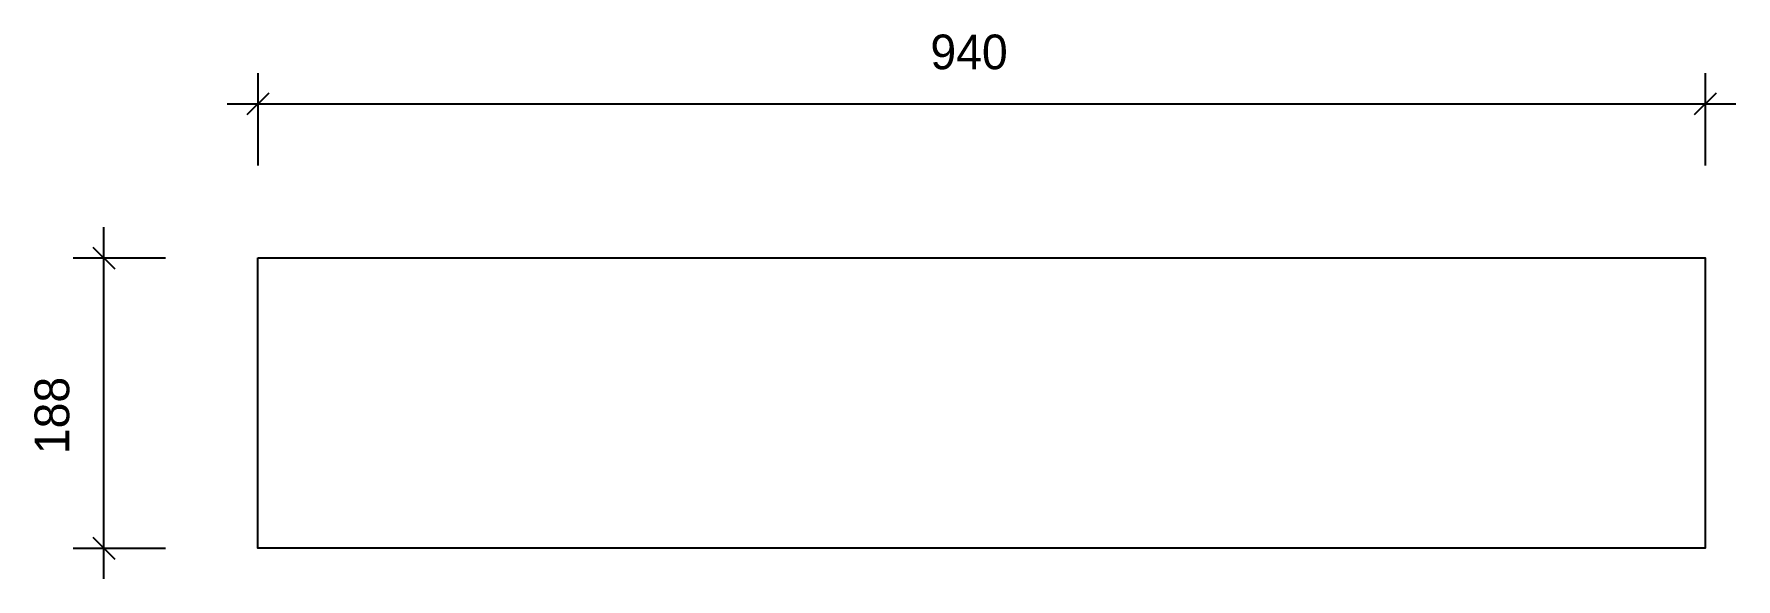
# Model space of a CAD drawing. Header units: millimetres. Extents: x -145 to 960, y -20 to 334.
import ezdxf
from ezdxf.enums import TextEntityAlignment as Align

# ---------------------------------------------------------------- set-up
doc = ezdxf.new("R2010")
doc.units = ezdxf.units.MM
for name, color, linetype in [('CONTOUR', 7, 'CONTINUOUS'), ('DIMLINES', 7, 'CONTINUOUS'), ('DIMLINESTEXT', 7, 'CONTINUOUS')]:
    doc.layers.add(name, color=color, linetype=linetype)

msp = doc.modelspace()

# ---------------------------------------------------------------- linework, layer by layer
at = {"layer": 'CONTOUR', "color": 0, "linetype": '0'}
msp.add_lwpolyline([(0, 188.333), (939.785, 188.333), (939.785, 0), (0, 0), (0, 188.333)], dxfattribs=at)
at = {"layer": 'DIMLINES', "color": 0}
for p, q in [((0, 308.333), (0, 248.333)), ((939.785, 308.333), (939.785, 248.333)), ((-20, 288.333), (959.785, 288.333)), ((7.071, 295.404), (-7.071, 281.262)), ((946.856, 295.404), (932.714, 281.262)), ((-100, -20), (-100, 208.333)), ((-120, 188.333), (-60, 188.333)), ((-107.071, 195.404), (-92.929, 181.262)), ((-120, 0), (-60, 0)), ((-107.071, 7.071), (-92.929, -7.071))]:
    msp.add_line(p, q, dxfattribs=at)

# ---------------------------------------------------------------- texts
at = {"layer": 'DIMLINESTEXT'}
msp.add_text('940', height=22.5, dxfattribs=at).set_placement((436.707, 333.333), align=Align.TOP_LEFT)
msp.add_text('188', height=22.5, rotation=90, dxfattribs=at).set_placement((-145, 60.981), align=Align.TOP_LEFT)

doc.saveas('drawing.dxf')
